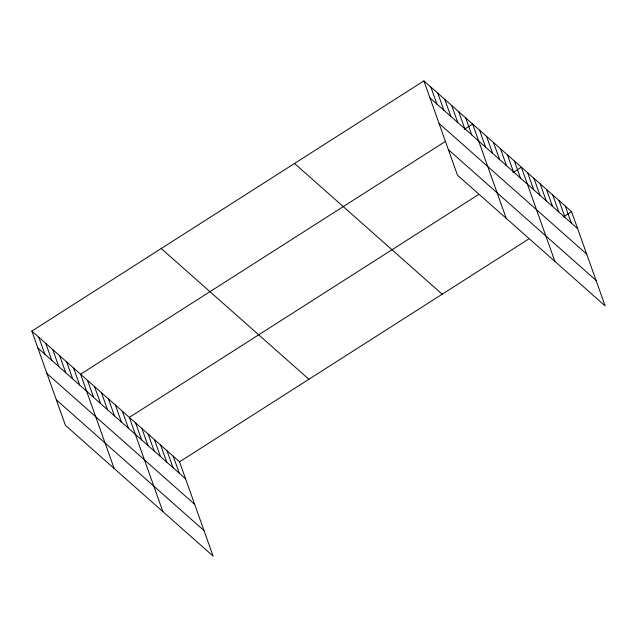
<?xml version="1.0" encoding="UTF-8"?>
<svg xmlns="http://www.w3.org/2000/svg" width="637" height="637" viewBox="0 0 637 637"><rect width="100%" height="100%" fill="white"/><g stroke="black" fill="none" stroke-linecap="round" stroke-linejoin="round"><path stroke-width="0.96" d="M31.85 331.089L179.538 461.825L213.1 556.093L65.42 425.357L31.85 331.089L423.9 80.907L571.58 211.643L605.15 305.911L457.462 175.175L423.9 80.907M445.263 141.518L80.588 374.238L114.15 468.498M464.341 129.343L472.63 124.048L506.2 218.316M478.244 194.715L129.327 417.378L162.889 511.638M513.08 172.484L521.369 167.189L554.938 261.457M179.538 461.825L528.455 239.162M563.291 216.93L571.58 211.643M429.943 97.891L577.632 228.627M439.028 123.395L586.709 254.131M448.384 149.671L596.073 280.407M294.525 163.47L442.205 294.206M161.225 248.534L308.913 379.262M37.901 348.081L185.582 478.809M46.979 373.577L194.667 504.313M56.335 399.853L204.023 530.589M565.306 206.085L571.357 223.069M559.031 200.528L565.075 217.512M552.757 194.97L558.8 211.962M546.474 189.42L552.526 206.404M540.2 183.862L546.251 200.846M533.925 178.304L539.969 195.288M527.643 172.746L533.695 189.73M514.409 161.026L520.453 178.018M507.442 154.863L513.494 171.855M500.483 148.7L506.534 165.692M493.524 142.537L499.567 159.529M486.557 136.374L492.608 153.358M479.597 130.211L485.641 147.195M465.671 117.885L471.722 134.869M458.712 111.722L464.755 128.706M451.744 105.559L457.796 122.543M444.785 99.396L450.829 116.38M437.818 93.233L443.87 110.217M430.859 87.07L436.91 104.054M173.256 456.267L179.308 473.251M166.982 450.717L173.033 467.701M160.707 445.159L166.751 462.144M154.433 439.602L160.476 456.586M148.15 434.044L154.202 451.028M141.876 428.486L147.927 445.47M135.601 422.936L141.645 439.92M122.36 411.215L128.411 428.199M115.401 405.052L121.444 422.036M108.433 398.889L114.485 415.873M101.474 392.726L107.526 409.71M94.515 386.563L100.558 403.547M87.548 380.4L93.599 397.384M73.621 368.075L79.673 385.059M66.662 361.912L72.714 378.896M59.703 355.749L65.746 372.733M52.736 349.586L58.787 366.57M45.776 343.423L51.82 360.407M38.809 337.26L44.861 354.244"/></g></svg>
